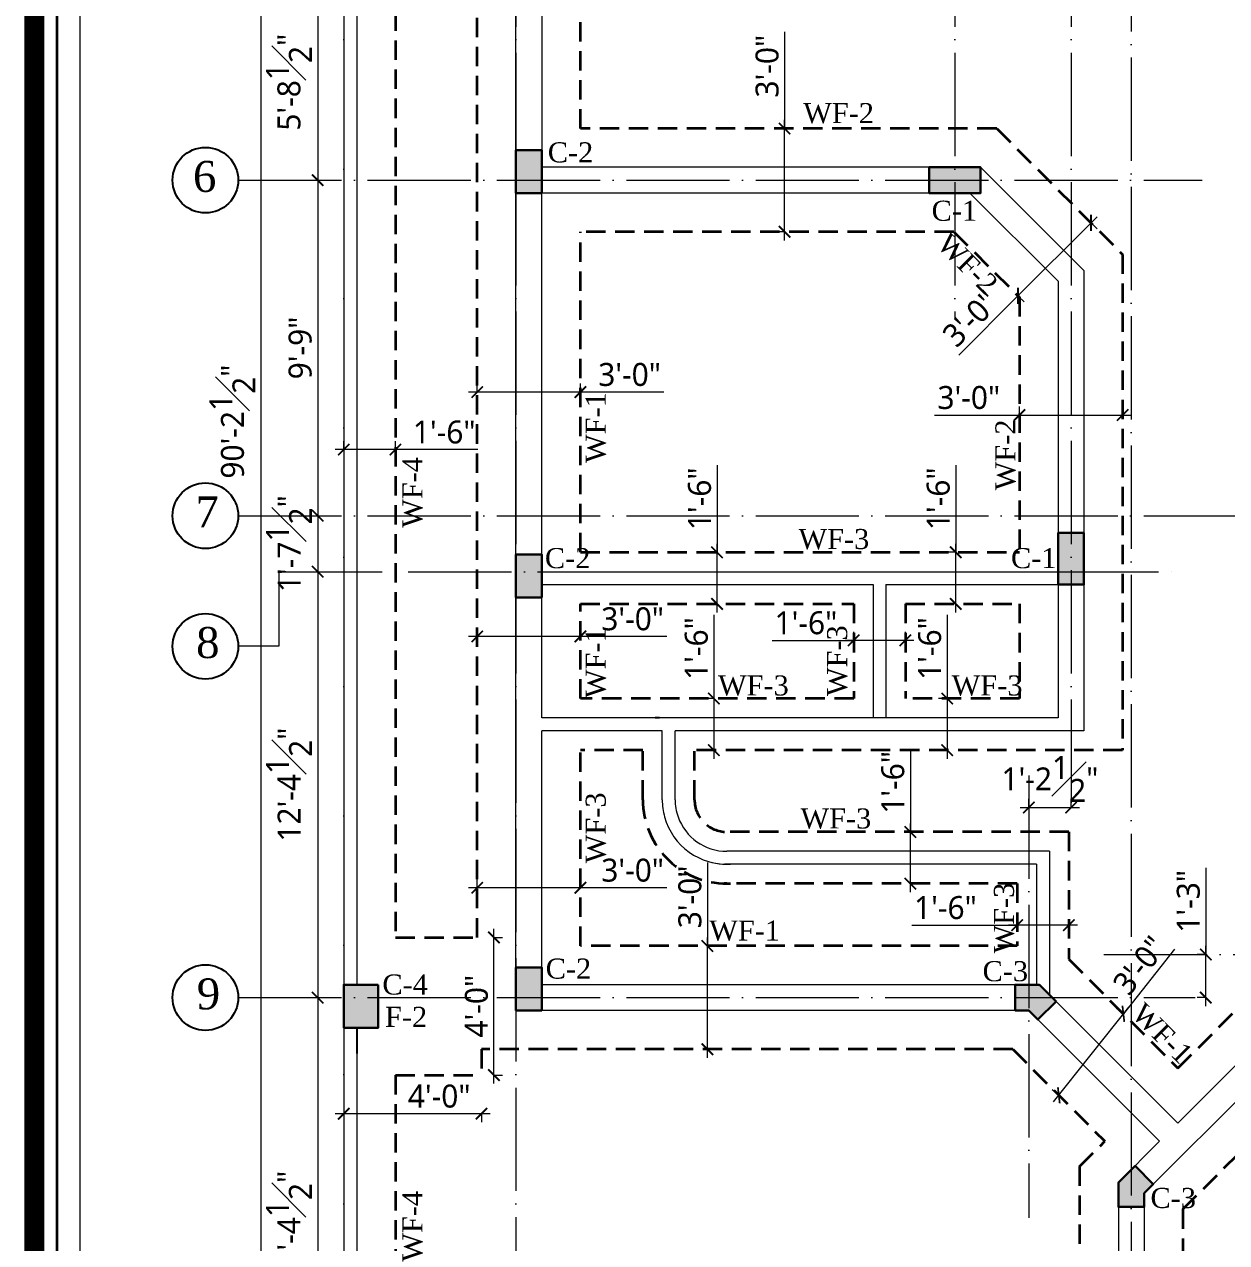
# Model space of a CAD drawing. Header units: inches. Extents: x 77090 to 90659, y -228139 to -226123.
# Drawn here: x 79708.5 to 80127.6, y -227432.6 to -227007.8 of the extents above; entities that cross this region are included whole.
import ezdxf

# ---------------------------------------------------------------- set-up
doc = ezdxf.new("R2010")
doc.units = ezdxf.units.IN
doc.header["$LTSCALE"] = 15
doc.header["$MEASUREMENT"] = 0
doc.header["$PDMODE"] = 66
for name, pattern in [('ACAD_ISO02W100', [15, 12, -3]), ('ACAD_ISO04W100', [30, 24, -3, 0, -3]), ('DASHED', [0.75, 0.5, -0.25])]:
    doc.linetypes.add(name, pattern=pattern)
doc.layers.get('0').update_dxf_attribs({"lineweight": 25})
doc.layers.get('Defpoints').update_dxf_attribs({"lineweight": 25})
for name, color, linetype, lineweight in [('BOUNDRY_WALL', 30, 'Continuous', 25), ('doted1', 30, 'ACAD_ISO02W100', 13), ('GRID', 8, 'Continuous', 13), ('HACH', 8, 'Continuous', 13), ('level', 7, 'Continuous', 13), ('S', 6, 'Continuous', 30), ('TEXTS', 41, 'Continuous', 13), ('wall', 240, 'Continuous', 13)]:
    doc.layers.add(name, color=color, linetype=linetype, lineweight=lineweight)
doc.layers.add('stairs', color=252, linetype='Continuous')
doc.styles.add('ADE', font='', dxfattribs={"height": 6})
doc.styles.get("Standard").update_dxf_attribs({"font": 'trebuc.ttf'})
doc.styles.get('ADE').set_extended_font_data('Arial Rounded MT Bold')
doc.dimstyles.new('TARIQ', dxfattribs={"dimtxt": 6, "dimasz": 6, "dimexe": 6, "dimexo": 6, "dimgap": 2, "dimtad": 1, "dimdec": 1, "dimzin": 3, "dimdsep": 46, "dimlunit": 4, "dimtxsty": 'Standard', "dimblk": 'ARCHTICK', "dimcen": 0.09375, "dimdle": 6, "dimclrd": 256, "dimclre": 256, "dimclrt": 3, "dimadec": 1, "dimazin": 0, "dimtfac": 1, "dimtdec": 1, "dimtofl": 0, "dimtmove": 1, "dimatfit": 3, "dimldrblk": 'ARCHTICK', "dimfxl": 0, "dimfrac": 1, "dimtolj": 1, "dimtzin": 0, "dimlwd": -1, "dimlwe": -1, "dimarcsym": 0})

# ---------------------------------------------------------------- blocks, each defined once
blk = doc.blocks.new('_ArchTick')
at = {"color": 0, "linetype": 'ByBlock', "lineweight": 5, "const_width": 0.15}
blk.add_lwpolyline([(-0.5, -0.5), (0.5, 0.5)], dxfattribs=at)
blk = doc.blocks.new('*D179')
at = {"layer": 'Defpoints', "color": 0, "ltscale": 10}
for p in [(79810.58, -226993.85), (79810.22, -227062.12), (79810.73, -227062.12)]:
    blk.add_point(p, dxfattribs=at)
at = {"layer": 'HACH', "ltscale": 10}
for p, q in [((79810.73, -226990.85), (79810.73, -227065.12)), ((79810.73, -226993.85), (79813.73, -226993.85)), ((79810.73, -227062.12), (79813.73, -227062.12))]:
    blk.add_line(p, q, dxfattribs=at)
at = {"layer": 'HACH', "ltscale": 10, "xscale": 4, "yscale": 4, "zscale": 4}
for p, rotation in [((79810.73, -226993.85), 90), ((79810.73, -227062.12), 270)]:
    blk.add_blockref('_ArchTick', p, dxfattribs=dict(at, rotation=rotation))
at = {"layer": 'HACH', "color": 3, "ltscale": 10, "insert": (79800.69, -227027.98), "char_height": 8, "attachment_point": 5, "rotation": 90}
blk.add_mtext('\\A1;5\'-8{\\H1.000000x;\\S1#2;}"', dxfattribs=at)
blk = doc.blocks.new('*D180')
at = {"layer": 'Defpoints', "color": 0, "ltscale": 10}
for p in [(79810.22, -227062.12), (79810.12, -227179.12), (79810.73, -227179.12)]:
    blk.add_point(p, dxfattribs=at)
at = {"layer": 'HACH', "ltscale": 10}
for p, q in [((79810.73, -227059.12), (79810.73, -227182.12)), ((79810.73, -227062.12), (79813.73, -227062.12)), ((79810.73, -227179.12), (79813.73, -227179.12))]:
    blk.add_line(p, q, dxfattribs=at)
at = {"layer": 'HACH', "ltscale": 10, "xscale": 4, "yscale": 4, "zscale": 4}
for p, rotation in [((79810.73, -227062.12), 90), ((79810.73, -227179.12), 270)]:
    blk.add_blockref('_ArchTick', p, dxfattribs=dict(at, rotation=rotation))
at = {"layer": 'HACH', "color": 3, "ltscale": 10, "insert": (79804.64, -227120.62), "char_height": 8, "attachment_point": 5, "rotation": 90}
blk.add_mtext('\\A1;9\'-9"', dxfattribs=at)
blk = doc.blocks.new('*D181')
at = {"layer": 'Defpoints', "color": 0, "ltscale": 10}
for p in [(79810.12, -227179.12), (79810.68, -227198.62), (79810.73, -227198.62)]:
    blk.add_point(p, dxfattribs=at)
at = {"layer": 'HACH', "ltscale": 10}
for p, q in [((79810.73, -227176.12), (79810.73, -227201.62)), ((79810.73, -227179.12), (79813.73, -227179.12)), ((79810.73, -227198.62), (79813.73, -227198.62))]:
    blk.add_line(p, q, dxfattribs=at)
at = {"layer": 'HACH', "ltscale": 10, "xscale": 4, "yscale": 4, "zscale": 4}
for p, rotation in [((79810.73, -227179.12), 90), ((79810.73, -227198.62), 270)]:
    blk.add_blockref('_ArchTick', p, dxfattribs=dict(at, rotation=rotation))
at = {"layer": 'HACH', "color": 3, "ltscale": 10, "insert": (79800.75, -227188.87), "char_height": 8, "attachment_point": 5, "rotation": 90}
blk.add_mtext('\\A1;1\'-7{\\H1.000000x;\\S1#2;}"', dxfattribs=at)
blk = doc.blocks.new('*D182')
at = {"layer": 'Defpoints', "color": 0, "ltscale": 10}
for p in [(79810.68, -227198.62), (79809.92, -227347.12), (79810.73, -227347.12)]:
    blk.add_point(p, dxfattribs=at)
at = {"layer": 'HACH', "ltscale": 10}
for p, q in [((79810.73, -227195.62), (79810.73, -227350.12)), ((79810.73, -227198.62), (79813.73, -227198.62)), ((79810.73, -227347.12), (79813.73, -227347.12))]:
    blk.add_line(p, q, dxfattribs=at)
at = {"layer": 'HACH', "ltscale": 10, "xscale": 4, "yscale": 4, "zscale": 4}
for p, rotation in [((79810.73, -227198.62), 90), ((79810.73, -227347.12), 270)]:
    blk.add_blockref('_ArchTick', p, dxfattribs=dict(at, rotation=rotation))
at = {"layer": 'HACH', "color": 3, "ltscale": 10, "insert": (79800.75, -227272.87), "char_height": 8, "attachment_point": 5, "rotation": 90}
blk.add_mtext('\\A1;12\'-4{\\H1.000000x;\\S1#2;}"', dxfattribs=at)
blk = doc.blocks.new('*D183')
at = {"layer": 'Defpoints', "color": 0, "ltscale": 10}
for p in [(79809.92, -227347.12), (79810.73, -227507.62), (79811.17, -227507.62)]:
    blk.add_point(p, dxfattribs=at)
at = {"layer": 'HACH', "ltscale": 10}
for p, q in [((79810.73, -227344.12), (79810.73, -227510.62)), ((79810.73, -227347.12), (79813.73, -227347.12)), ((79810.73, -227507.62), (79807.73, -227507.62))]:
    blk.add_line(p, q, dxfattribs=at)
at = {"layer": 'HACH', "ltscale": 10, "xscale": 4, "yscale": 4, "zscale": 4}
for p, rotation in [((79810.73, -227347.12), 90), ((79810.73, -227507.62), 270)]:
    blk.add_blockref('_ArchTick', p, dxfattribs=dict(at, rotation=rotation))
at = {"layer": 'HACH', "color": 3, "ltscale": 10, "insert": (79800.69, -227427.37), "char_height": 8, "attachment_point": 5, "rotation": 90}
blk.add_mtext('\\A1;13\'-4{\\H1.000000x;\\S1#2;}"', dxfattribs=at)
blk = doc.blocks.new('*D186')
at = {"layer": 'Defpoints', "color": 0, "ltscale": 10}
for p in [(79786.98, -226604.98), (79791.06, -226604.98), (79786.77, -227687.62)]:
    blk.add_point(p, dxfattribs=at)
at = {"layer": 'HACH', "ltscale": 10}
for p, q in [((79790.88, -226604.98), (79794.06, -226604.98)), ((79791.06, -227690.62), (79791.06, -226601.98)), ((79790.88, -227687.62), (79794.06, -227687.62))]:
    blk.add_line(p, q, dxfattribs=at)
at = {"layer": 'HACH', "ltscale": 10, "xscale": 4, "yscale": 4, "zscale": 4}
for p, rotation in [((79791.06, -226604.98), 90), ((79791.06, -227687.62), 270)]:
    blk.add_blockref('_ArchTick', p, dxfattribs=dict(at, rotation=rotation))
at = {"layer": 'HACH', "color": 3, "ltscale": 10, "insert": (79781.01, -227146.3), "char_height": 8, "attachment_point": 5, "rotation": 90}
blk.add_mtext('\\A1;90\'-2{\\H1.000000x;\\S1#2;}"', dxfattribs=at)
blk = doc.blocks.new('*D133')
at = {"layer": 'Defpoints', "color": 0, "ltscale": 10}
for p in [(80120.31, -227332.12), (80120.31, -227332.12), (80120.31, -227347.12)]:
    blk.add_point(p, dxfattribs=at)
at = {"layer": 'HACH', "ltscale": 10}
for p, q in [((80120.31, -227301.83), (80120.31, -227332.12)), ((80120.31, -227332.12), (80117.31, -227332.12)), ((80120.31, -227350.12), (80120.31, -227329.12)), ((80120.31, -227347.12), (80117.31, -227347.12))]:
    blk.add_line(p, q, dxfattribs=at)
at = {"layer": 'HACH', "ltscale": 10, "xscale": 4, "yscale": 4, "zscale": 4}
for p, rotation in [((80120.31, -227332.12), 90), ((80120.31, -227347.12), 270)]:
    blk.add_blockref('_ArchTick', p, dxfattribs=dict(at, rotation=rotation))
at = {"layer": 'HACH', "color": 3, "ltscale": 10, "insert": (80114.24, -227313.56), "char_height": 8, "attachment_point": 5, "rotation": 90}
blk.add_mtext('\\A1;1\'-3"', dxfattribs=at)
blk = doc.blocks.new('*D134')
at = {"layer": 'Defpoints', "color": 0, "ltscale": 10}
for p in [(80058.61, -227280.86), (80073.33, -227280.86), (80073.33, -227280.86)]:
    blk.add_point(p, dxfattribs=at)
at = {"layer": 'HACH', "ltscale": 10}
for p, q in [((80055.61, -227280.86), (80076.33, -227280.86)), ((80058.61, -227280.86), (80058.61, -227277.86)), ((80073.33, -227280.86), (80073.33, -227277.86))]:
    blk.add_line(p, q, dxfattribs=at)
at = {"layer": 'HACH', "ltscale": 10, "xscale": 4, "yscale": 4, "zscale": 4, "rotation": 180}
blk.add_blockref('_ArchTick', (80058.61, -227280.86), dxfattribs=at)
at = {"layer": 'HACH', "ltscale": 10, "xscale": 4, "yscale": 4, "zscale": 4}
blk.add_blockref('_ArchTick', (80073.33, -227280.86), dxfattribs=at)
at = {"layer": 'HACH', "color": 3, "ltscale": 10, "insert": (80065.97, -227270.88), "char_height": 8, "attachment_point": 5}
blk.add_mtext('\\A1;1\'-2{\\H1.000000x;\\S1#2;}"', dxfattribs=at)
blk = doc.blocks.new('*D197')
at = {"layer": 'Defpoints', "color": 0, "ltscale": 10}
for p in [(79973.49, -227044.12), (79973.49, -227044.12), (79973.49, -227080.12)]:
    blk.add_point(p, dxfattribs=at)
at = {"layer": 'HACH', "ltscale": 10}
for p, q in [((79973.49, -227010.41), (79973.49, -227044.12)), ((79973.49, -227083.12), (79973.49, -227041.12)), ((79973.49, -227044.12), (79970.49, -227044.12)), ((79973.49, -227080.12), (79970.49, -227080.12))]:
    blk.add_line(p, q, dxfattribs=at)
at = {"layer": 'HACH', "ltscale": 10, "xscale": 4, "yscale": 4, "zscale": 4}
for p, rotation in [((79973.49, -227044.12), 90), ((79973.49, -227080.12), 270)]:
    blk.add_blockref('_ArchTick', p, dxfattribs=dict(at, rotation=rotation))
at = {"layer": 'HACH', "color": 3, "ltscale": 10, "insert": (79967.42, -227022.38), "char_height": 8, "attachment_point": 5, "rotation": 90}
blk.add_mtext('\\A1;3\'-0"', dxfattribs=at)
blk = doc.blocks.new('*D148')
at = {"layer": 'Defpoints', "color": 0, "ltscale": 10}
for p in [(80079.94, -227076.64), (80080.3, -227077), (80054.48, -227102.09)]:
    blk.add_point(p, dxfattribs=at)
at = {"layer": 'HACH', "ltscale": 10}
for p, q in [((80052.72, -227104.58), (80082.42, -227074.88)), ((80080.3, -227077), (80082.42, -227079.12)), ((80034.18, -227123.12), (80054.84, -227102.45)), ((80054.84, -227102.45), (80056.96, -227104.58))]:
    blk.add_line(p, q, dxfattribs=at)
at = {"layer": 'HACH', "ltscale": 10, "xscale": 4, "yscale": 4, "zscale": 4}
for p, rotation in [((80080.3, -227077), 45.00000000054042), ((80054.84, -227102.45), 225.0000000005404)]:
    blk.add_blockref('_ArchTick', p, dxfattribs=dict(at, rotation=rotation))
at = {"layer": 'HACH', "color": 3, "ltscale": 10, "insert": (80038.36, -227110.36), "char_height": 8, "attachment_point": 5, "rotation": 45}
blk.add_mtext('\\A1;3\'-0"', dxfattribs=at)
blk = doc.blocks.new('*D149')
at = {"layer": 'Defpoints', "color": 0, "ltscale": 10}
for p in [(80091.33, -227144.02), (80091.33, -227144.02), (80055.33, -227147.59)]:
    blk.add_point(p, dxfattribs=at)
at = {"layer": 'HACH', "ltscale": 10}
for p, q in [((80055.33, -227144.2), (80055.33, -227141.02)), ((80091.33, -227144.02), (80091.33, -227141.02)), ((80025.72, -227144.02), (80055.33, -227144.02)), ((80052.33, -227144.02), (80094.33, -227144.02))]:
    blk.add_line(p, q, dxfattribs=at)
at = {"layer": 'HACH', "ltscale": 10, "xscale": 4, "yscale": 4, "zscale": 4, "rotation": 180}
blk.add_blockref('_ArchTick', (80055.33, -227144.02), dxfattribs=at)
at = {"layer": 'HACH', "ltscale": 10, "xscale": 4, "yscale": 4, "zscale": 4}
blk.add_blockref('_ArchTick', (80091.33, -227144.02), dxfattribs=at)
at = {"layer": 'HACH', "color": 3, "ltscale": 10, "insert": (80037.7, -227137.95), "char_height": 8, "attachment_point": 5}
blk.add_mtext('\\A1;3\'-0"', dxfattribs=at)
blk = doc.blocks.new('*D198')
at = {"layer": 'Defpoints', "color": 0, "ltscale": 10}
for p in [(79949.95, -227191.87), (79949.95, -227191.87), (79949.95, -227209.87)]:
    blk.add_point(p, dxfattribs=at)
at = {"layer": 'HACH', "ltscale": 10}
for p, q in [((79949.95, -227161.48), (79949.95, -227191.87)), ((79949.95, -227191.87), (79946.95, -227191.87)), ((79949.95, -227212.87), (79949.95, -227188.87)), ((79949.95, -227209.87), (79946.95, -227209.87))]:
    blk.add_line(p, q, dxfattribs=at)
at = {"layer": 'HACH', "ltscale": 10, "xscale": 4, "yscale": 4, "zscale": 4}
for p, rotation in [((79949.95, -227191.87), 90), ((79949.95, -227209.87), 270)]:
    blk.add_blockref('_ArchTick', p, dxfattribs=dict(at, rotation=rotation))
at = {"layer": 'HACH', "color": 3, "ltscale": 10, "insert": (79943.87, -227173.21), "char_height": 8, "attachment_point": 5, "rotation": 90}
blk.add_mtext('\\A1;1\'-6"', dxfattribs=at)
blk = doc.blocks.new('*D150')
at = {"layer": 'Defpoints', "color": 0, "ltscale": 10}
for p in [(80033.17, -227191.87), (80033.17, -227191.87), (80033.17, -227209.87)]:
    blk.add_point(p, dxfattribs=at)
at = {"layer": 'HACH', "ltscale": 10}
for p, q in [((80033.17, -227161.48), (80033.17, -227191.87)), ((80033.17, -227191.87), (80030.17, -227191.87)), ((80033.17, -227212.87), (80033.17, -227188.87)), ((80033.17, -227209.87), (80030.17, -227209.87))]:
    blk.add_line(p, q, dxfattribs=at)
at = {"layer": 'HACH', "ltscale": 10, "xscale": 4, "yscale": 4, "zscale": 4}
for p, rotation in [((80033.17, -227191.87), 90), ((80033.17, -227209.87), 270)]:
    blk.add_blockref('_ArchTick', p, dxfattribs=dict(at, rotation=rotation))
at = {"layer": 'HACH', "color": 3, "ltscale": 10, "insert": (80027.09, -227173.21), "char_height": 8, "attachment_point": 5, "rotation": 90}
blk.add_mtext('\\A1;1\'-6"', dxfattribs=at)
blk = doc.blocks.new('*D151')
at = {"layer": 'Defpoints', "color": 0, "ltscale": 10}
for p in [(79997.58, -227222.57), (79997.58, -227222.57), (80015.58, -227222.57)]:
    blk.add_point(p, dxfattribs=at)
at = {"layer": 'HACH', "ltscale": 10}
for p, q in [((79997.58, -227222.57), (79997.58, -227219.57)), ((80015.58, -227222.57), (80015.58, -227219.57)), ((79969.19, -227222.57), (79997.58, -227222.57)), ((80018.58, -227222.57), (79994.58, -227222.57))]:
    blk.add_line(p, q, dxfattribs=at)
at = {"layer": 'HACH', "ltscale": 10, "xscale": 4, "yscale": 4, "zscale": 4, "rotation": 180}
blk.add_blockref('_ArchTick', (79997.58, -227222.57), dxfattribs=at)
at = {"layer": 'HACH', "ltscale": 10, "xscale": 4, "yscale": 4, "zscale": 4}
blk.add_blockref('_ArchTick', (80015.58, -227222.57), dxfattribs=at)
at = {"layer": 'HACH', "color": 3, "ltscale": 10, "insert": (79980.92, -227216.49), "char_height": 8, "attachment_point": 5}
blk.add_mtext('\\A1;1\'-6"', dxfattribs=at)
blk = doc.blocks.new('*D199')
at = {"layer": 'Defpoints', "color": 0, "ltscale": 10}
for p in [(79866.33, -227135.99), (79866.33, -227135.99), (79902.33, -227135.99)]:
    blk.add_point(p, dxfattribs=at)
at = {"layer": 'HACH', "ltscale": 10}
for p, q in [((79905.33, -227135.99), (79863.33, -227135.99)), ((79866.33, -227135.99), (79866.33, -227132.99)), ((79902.33, -227135.99), (79902.33, -227132.99)), ((79931.42, -227135.99), (79902.33, -227135.99))]:
    blk.add_line(p, q, dxfattribs=at)
at = {"layer": 'HACH', "ltscale": 10, "xscale": 4, "yscale": 4, "zscale": 4, "rotation": 180}
blk.add_blockref('_ArchTick', (79866.33, -227135.99), dxfattribs=at)
at = {"layer": 'HACH', "ltscale": 10, "xscale": 4, "yscale": 4, "zscale": 4}
blk.add_blockref('_ArchTick', (79902.33, -227135.99), dxfattribs=at)
at = {"layer": 'HACH', "color": 3, "ltscale": 10, "insert": (79919.45, -227129.92), "char_height": 8, "attachment_point": 5}
blk.add_mtext('\\A1;3\'-0"', dxfattribs=at)
blk = doc.blocks.new('*D164')
at = {"layer": 'Defpoints', "color": 0, "ltscale": 10}
for p in [(80033.3, -227242.87), (80030.18, -227260.87), (80033.3, -227260.87)]:
    blk.add_point(p, dxfattribs=at)
at = {"layer": 'HACH', "ltscale": 10}
for p, q in [((80030.18, -227213.7), (80030.18, -227242.87)), ((80030.3, -227242.87), (80027.18, -227242.87)), ((80030.18, -227239.87), (80030.18, -227263.87)), ((80030.3, -227260.87), (80027.18, -227260.87))]:
    blk.add_line(p, q, dxfattribs=at)
at = {"layer": 'HACH', "ltscale": 10, "xscale": 4, "yscale": 4, "zscale": 4}
for p, rotation in [((80030.18, -227242.87), 90), ((80030.18, -227260.87), 270)]:
    blk.add_blockref('_ArchTick', p, dxfattribs=dict(at, rotation=rotation))
at = {"layer": 'HACH', "color": 3, "ltscale": 10, "insert": (80024.1, -227225.43), "char_height": 8, "attachment_point": 5, "rotation": 90}
blk.add_mtext('\\A1;1\'-6"', dxfattribs=at)
blk = doc.blocks.new('*D165')
at = {"layer": 'Defpoints', "color": 0, "ltscale": 10}
for p in [(79951.95, -227242.87), (79948.83, -227260.87), (79951.95, -227260.87)]:
    blk.add_point(p, dxfattribs=at)
at = {"layer": 'HACH', "ltscale": 10}
for p, q in [((79948.83, -227213.7), (79948.83, -227242.87)), ((79948.95, -227242.87), (79945.83, -227242.87)), ((79948.83, -227239.87), (79948.83, -227263.87)), ((79948.95, -227260.87), (79945.83, -227260.87))]:
    blk.add_line(p, q, dxfattribs=at)
at = {"layer": 'HACH', "ltscale": 10, "xscale": 4, "yscale": 4, "zscale": 4}
for p, rotation in [((79948.83, -227242.87), 90), ((79948.83, -227260.87), 270)]:
    blk.add_blockref('_ArchTick', p, dxfattribs=dict(at, rotation=rotation))
at = {"layer": 'HACH', "color": 3, "ltscale": 10, "insert": (79942.75, -227225.43), "char_height": 8, "attachment_point": 5, "rotation": 90}
blk.add_mtext('\\A1;1\'-6"', dxfattribs=at)
blk = doc.blocks.new('*D210')
at = {"layer": 'Defpoints', "color": 0, "ltscale": 10}
for p in [(80014.48, -227289.37), (80017.32, -227289.37), (80014.48, -227307.37)]:
    blk.add_point(p, dxfattribs=at)
at = {"layer": 'HACH', "ltscale": 10}
for p, q in [((80017.32, -227260.36), (80017.32, -227289.37)), ((80017.32, -227310.37), (80017.32, -227286.37)), ((80017.32, -227289.37), (80020.32, -227289.37)), ((80017.32, -227307.37), (80020.32, -227307.37))]:
    blk.add_line(p, q, dxfattribs=at)
at = {"layer": 'HACH', "ltscale": 10, "xscale": 4, "yscale": 4, "zscale": 4}
for p, rotation in [((80017.32, -227289.37), 90), ((80017.32, -227307.37), 270)]:
    blk.add_blockref('_ArchTick', p, dxfattribs=dict(at, rotation=rotation))
at = {"layer": 'HACH', "color": 3, "ltscale": 10, "insert": (80011.24, -227272.09), "char_height": 8, "attachment_point": 5, "rotation": 90}
blk.add_mtext('\\A1;1\'-6"', dxfattribs=at)
blk = doc.blocks.new('*D166')
at = {"layer": 'Defpoints', "color": 0, "ltscale": 10}
for p in [(80054.58, -227321.87), (80054.58, -227321.87), (80072.58, -227321.87)]:
    blk.add_point(p, dxfattribs=at)
at = {"layer": 'HACH', "ltscale": 10}
for p, q in [((80054.58, -227321.87), (80054.58, -227318.87)), ((80017.81, -227321.87), (80054.58, -227321.87)), ((80075.58, -227321.87), (80051.58, -227321.87)), ((80072.58, -227321.87), (80072.58, -227324.87))]:
    blk.add_line(p, q, dxfattribs=at)
at = {"layer": 'HACH', "ltscale": 10, "xscale": 4, "yscale": 4, "zscale": 4, "rotation": 180}
blk.add_blockref('_ArchTick', (80054.58, -227321.87), dxfattribs=at)
at = {"layer": 'HACH', "ltscale": 10, "xscale": 4, "yscale": 4, "zscale": 4}
blk.add_blockref('_ArchTick', (80072.58, -227321.87), dxfattribs=at)
at = {"layer": 'HACH', "color": 3, "ltscale": 10, "insert": (80029.55, -227315.79), "char_height": 8, "attachment_point": 5}
blk.add_mtext('\\A1;1\'-6"', dxfattribs=at)
blk = doc.blocks.new('*D167')
at = {"layer": 'Defpoints', "color": 0, "ltscale": 10}
for p in [(79943.3, -227329.12), (79946.57, -227329.12), (79943.3, -227365.12)]:
    blk.add_point(p, dxfattribs=at)
at = {"layer": 'HACH', "ltscale": 10}
for p, q in [((79946.57, -227300.03), (79946.57, -227329.12)), ((79946.57, -227368.12), (79946.57, -227326.12)), ((79946.39, -227329.12), (79949.57, -227329.12)), ((79946.39, -227365.12), (79949.57, -227365.12))]:
    blk.add_line(p, q, dxfattribs=at)
at = {"layer": 'HACH', "ltscale": 10, "xscale": 4, "yscale": 4, "zscale": 4}
for p, rotation in [((79946.57, -227329.12), 90), ((79946.57, -227365.12), 270)]:
    blk.add_blockref('_ArchTick', p, dxfattribs=dict(at, rotation=rotation))
at = {"layer": 'HACH', "color": 3, "ltscale": 10, "insert": (79940.5, -227312.01), "char_height": 8, "attachment_point": 5, "rotation": 90}
blk.add_mtext('\\A1;3\'-0"', dxfattribs=at)
blk = doc.blocks.new('*D211')
at = {"layer": 'Defpoints', "color": 0, "ltscale": 10}
for p in [(80091.58, -227352.77), (80091.58, -227352.77), (80069.07, -227381.17)]:
    blk.add_point(p, dxfattribs=at)
at = {"layer": 'HACH', "ltscale": 10}
for p, q in [((80109.43, -227330.23), (80091.58, -227352.77)), ((80067.21, -227383.52), (80093.44, -227350.42)), ((80091.58, -227352.77), (80089.23, -227350.91)), ((80069.07, -227381.17), (80066.72, -227379.31))]:
    blk.add_line(p, q, dxfattribs=at)
at = {"layer": 'HACH', "ltscale": 10, "xscale": 4, "yscale": 4, "zscale": 4}
for p, rotation in [((80091.58, -227352.77), 51.60722159773125), ((80069.07, -227381.17), 231.6072215977312)]:
    blk.add_blockref('_ArchTick', p, dxfattribs=dict(at, rotation=rotation))
at = {"layer": 'HACH', "color": 3, "ltscale": 10, "insert": (80097.24, -227335.85), "char_height": 8, "attachment_point": 5, "rotation": 51.6072}
blk.add_mtext('\\A1;3\'-0"', dxfattribs=at)
blk = doc.blocks.new('*D168')
at = {"layer": 'Defpoints', "color": 0, "ltscale": 10}
for p in [(79866.33, -227308.81), (79866.33, -227308.81), (79902.33, -227308.81)]:
    blk.add_point(p, dxfattribs=at)
at = {"layer": 'HACH', "ltscale": 10}
for p, q in [((79866.33, -227308.81), (79866.33, -227305.81)), ((79902.33, -227308.81), (79902.33, -227305.81)), ((79905.33, -227308.81), (79863.33, -227308.81)), ((79932.49, -227308.81), (79902.33, -227308.81))]:
    blk.add_line(p, q, dxfattribs=at)
at = {"layer": 'HACH', "ltscale": 10, "xscale": 4, "yscale": 4, "zscale": 4, "rotation": 180}
blk.add_blockref('_ArchTick', (79866.33, -227308.81), dxfattribs=at)
at = {"layer": 'HACH', "ltscale": 10, "xscale": 4, "yscale": 4, "zscale": 4}
blk.add_blockref('_ArchTick', (79902.33, -227308.81), dxfattribs=at)
at = {"layer": 'HACH', "color": 3, "ltscale": 10, "insert": (79920.51, -227302.74), "char_height": 8, "attachment_point": 5}
blk.add_mtext('\\A1;3\'-0"', dxfattribs=at)
blk = doc.blocks.new('*D169')
at = {"layer": 'Defpoints', "color": 0, "ltscale": 10}
for p in [(79866.33, -227221.18), (79866.33, -227221.18), (79902.33, -227221.18)]:
    blk.add_point(p, dxfattribs=at)
at = {"layer": 'HACH', "ltscale": 10}
for p, q in [((79905.33, -227221.18), (79863.33, -227221.18)), ((79866.33, -227221.18), (79866.33, -227218.18)), ((79902.33, -227221.18), (79902.33, -227218.18)), ((79932.49, -227221.18), (79902.33, -227221.18))]:
    blk.add_line(p, q, dxfattribs=at)
at = {"layer": 'HACH', "ltscale": 10, "xscale": 4, "yscale": 4, "zscale": 4, "rotation": 180}
blk.add_blockref('_ArchTick', (79866.33, -227221.18), dxfattribs=at)
at = {"layer": 'HACH', "ltscale": 10, "xscale": 4, "yscale": 4, "zscale": 4}
blk.add_blockref('_ArchTick', (79902.33, -227221.18), dxfattribs=at)
at = {"layer": 'HACH', "color": 3, "ltscale": 10, "insert": (79920.51, -227215.11), "char_height": 8, "attachment_point": 5}
blk.add_mtext('\\A1;3\'-0"', dxfattribs=at)
blk = doc.blocks.new('*D171')
at = {"layer": 'Defpoints', "color": 0, "ltscale": 10}
for p in [(79819.83, -227156.07), (79819.83, -227160.1), (79837.83, -227160.1)]:
    blk.add_point(p, dxfattribs=at)
at = {"layer": 'HACH', "ltscale": 10}
for p, q in [((79819.83, -227156.25), (79819.83, -227153.07)), ((79837.83, -227156.25), (79837.83, -227153.07)), ((79840.83, -227156.07), (79816.83, -227156.07)), ((79866.56, -227156.07), (79837.83, -227156.07))]:
    blk.add_line(p, q, dxfattribs=at)
at = {"layer": 'HACH', "ltscale": 10, "xscale": 4, "yscale": 4, "zscale": 4, "rotation": 180}
blk.add_blockref('_ArchTick', (79819.83, -227156.07), dxfattribs=at)
at = {"layer": 'HACH', "ltscale": 10, "xscale": 4, "yscale": 4, "zscale": 4}
blk.add_blockref('_ArchTick', (79837.83, -227156.07), dxfattribs=at)
at = {"layer": 'HACH', "color": 3, "ltscale": 10, "insert": (79854.83, -227149.98), "char_height": 8, "attachment_point": 5}
blk.add_mtext('\\A1;1\'-6"', dxfattribs=at)
blk = doc.blocks.new('*D221')
at = {"layer": 'Defpoints', "color": 0, "ltscale": 10}
for p in [(79819.83, -227374.12), (79867.83, -227374.12), (79819.83, -227387.59)]:
    blk.add_point(p, dxfattribs=at)
at = {"layer": 'HACH', "ltscale": 10}
for p, q in [((79870.83, -227387.59), (79816.83, -227387.59)), ((79819.83, -227387.41), (79819.83, -227390.59)), ((79867.83, -227387.41), (79867.83, -227390.59))]:
    blk.add_line(p, q, dxfattribs=at)
at = {"layer": 'HACH', "ltscale": 10, "xscale": 4, "yscale": 4, "zscale": 4, "rotation": 180}
blk.add_blockref('_ArchTick', (79819.83, -227387.59), dxfattribs=at)
at = {"layer": 'HACH', "ltscale": 10, "xscale": 4, "yscale": 4, "zscale": 4}
blk.add_blockref('_ArchTick', (79867.83, -227387.59), dxfattribs=at)
at = {"layer": 'HACH', "color": 3, "ltscale": 10, "insert": (79853.08, -227381.52), "char_height": 8, "attachment_point": 5}
blk.add_mtext('\\A1;4\'-0"', dxfattribs=at)
blk = doc.blocks.new('*D222')
at = {"layer": 'Defpoints', "color": 0, "ltscale": 10}
for p in [(79866.33, -227326.12), (79872.15, -227326.12), (79867.83, -227374.12)]:
    blk.add_point(p, dxfattribs=at)
at = {"layer": 'HACH', "ltscale": 10}
for p, q in [((79872.15, -227377.12), (79872.15, -227323.12)), ((79871.97, -227326.12), (79875.15, -227326.12)), ((79871.97, -227374.12), (79875.15, -227374.12))]:
    blk.add_line(p, q, dxfattribs=at)
at = {"layer": 'HACH', "ltscale": 10, "xscale": 4, "yscale": 4, "zscale": 4}
for p, rotation in [((79872.15, -227326.12), 90), ((79872.15, -227374.12), 270)]:
    blk.add_blockref('_ArchTick', p, dxfattribs=dict(at, rotation=rotation))
at = {"layer": 'HACH', "color": 3, "ltscale": 10, "insert": (79866.08, -227350.12), "char_height": 8, "attachment_point": 5, "rotation": 90}
blk.add_mtext('\\A1;4\'-0"', dxfattribs=at)

msp = doc.modelspace()

# ---------------------------------------------------------------- hatches: boundary and pattern name
at = {"layer": 'HACH', "ltscale": 10}
for points in [[(79888.83, -227051.62), (79879.83, -227051.62), (79879.83, -227066.62), (79888.83, -227066.62)], [(80041.83, -227057.62), (80023.83, -227057.62), (80023.83, -227066.62), (80041.83, -227066.62)], [(80077.83, -227203.12), (80077.83, -227185.12), (80068.83, -227185.12), (80068.83, -227203.12)], [(79888.83, -227192.62), (79879.83, -227192.62), (79879.83, -227207.62), (79888.83, -227207.62)], [(79888.83, -227336.62), (79879.83, -227336.62), (79879.83, -227351.62), (79888.83, -227351.62)], [(79831.83, -227342.62), (79819.83, -227342.62), (79819.83, -227357.62), (79831.83, -227357.62)], [(80062.34, -227342.62), (80053.83, -227342.62), (80053.83, -227351.62), (80058.61, -227351.62), (80061.79, -227354.8), (80068.16, -227348.44)], [(80089.83, -227411.62), (80089.83, -227420.13), (80098.83, -227420.13), (80098.83, -227415.35), (80102.01, -227412.16), (80095.64, -227405.8)]]:
    msp.add_hatch(color=256, dxfattribs=at).paths.add_polyline_path(points)

# ---------------------------------------------------------------- linework, layer by layer
for centre in [(79771.59, -227062.12), (79771.59, -227062.12), (79771.59, -227179.12), (79771.59, -227179.12), (79771.59, -227224.65), (79771.59, -227224.65), (79771.59, -227347.12), (79771.59, -227347.12)]:
    msp.add_circle(centre, 11.43)
at = {"layer": 'BOUNDRY_WALL', "linetype": 'ByBlock'}
msp.add_line((79824.33, -227357.62), (79824.33, -227366.62), dxfattribs=at)
at = {"layer": 'doted1', "linetype": 'ByBlock', "ltscale": 0.3, "const_width": 7}
msp.add_lwpolyline([(79711.98, -226457.2), (80715.92, -226457.2), (80715.92, -227877.5), (79711.98, -227877.5)], close=True, dxfattribs=at)
at = {"layer": 'GRID', "linetype": 'ACAD_ISO04W100', "ltscale": 0.1}
for p, q in [((79819.83, -226566.73), (79819.83, -227716.13)), ((79879.83, -226566.73), (79879.83, -227716.13)), ((80032.83, -226566.73), (80032.83, -227110.66)), ((80073.33, -226566.73), (80073.33, -227281.88)), ((80094.33, -226929.17), (80094.33, -227716.13)), ((79783.02, -227062.12), (80119.03, -227062.12)), ((79783.02, -227179.12), (80444.16, -227179.12)), ((79797.2, -227198.62), (80112.09, -227198.62)), ((79797.2, -227198.62), (79797.2, -227224.65)), ((79797.2, -227224.65), (79783.02, -227224.65)), ((80058.61, -227269.66), (80058.61, -227423.89)), ((80084.79, -227332.12), (80444.16, -227332.12)), ((79783.02, -227347.12), (80116.59, -227347.12))]:
    msp.add_line(p, q, dxfattribs=at)
at = {"layer": 'level', "linetype": 'DASHED', "lineweight": 35, "ltscale": 0.9}
for p, q in [((79837.83, -226689.45), (79837.83, -227326.12)), ((79866.33, -227326.12), (79866.33, -226689.45)), ((79902.33, -227044.12), (79902.33, -226867.12)), ((80047.42, -227044.12), (79902.33, -227044.12)), ((80047.42, -227044.12), (80091.33, -227088.03)), ((79902.33, -227191.87), (79902.33, -227080.12)), ((80032.51, -227080.12), (79902.33, -227080.12)), ((80032.51, -227080.12), (80055.33, -227102.94)), ((80091.33, -227088.03), (80091.33, -227260.87)), ((80055.33, -227102.94), (80055.33, -227191.87)), ((79902.33, -227191.87), (80055.33, -227191.87)), ((79902.33, -227242.87), (79902.33, -227209.87)), ((79902.33, -227209.87), (79997.58, -227209.87)), ((79997.58, -227209.87), (79997.58, -227242.87)), ((80015.58, -227209.87), (80055.33, -227209.87)), ((80015.58, -227209.87), (80015.58, -227242.87)), ((80055.33, -227209.87), (80055.33, -227242.87)), ((79997.58, -227242.87), (79902.33, -227242.87)), ((80055.33, -227242.87), (80015.58, -227242.87)), ((79902.33, -227329.12), (79902.33, -227260.87)), ((79924.08, -227260.87), (79902.33, -227260.87)), ((79924.08, -227278.12), (79924.08, -227260.87)), ((79942.08, -227278.12), (79942.08, -227260.87)), ((80091.33, -227260.87), (79942.08, -227260.87)), ((80072.58, -227289.37), (79952.71, -227289.37)), ((80072.58, -227289.37), (80072.58, -227333.77)), ((80054.58, -227307.37), (79952.38, -227307.37)), ((80054.58, -227307.37), (80054.58, -227329.12)), ((80110.58, -227371.77), (80160.33, -227322.03)), ((79837.83, -227326.12), (79866.33, -227326.12)), ((80054.58, -227329.12), (79902.33, -227329.12)), ((80072.58, -227333.77), (80110.58, -227371.77)), ((80112.33, -227420.94), (80183.15, -227350.12)), ((80053.02, -227365.12), (79867.83, -227365.12)), ((79867.83, -227365.12), (79867.83, -227374.12)), ((80053.02, -227365.12), (80085.13, -227397.23)), ((79837.83, -227374.12), (79837.83, -227512.12)), ((79837.83, -227374.12), (79867.83, -227374.12)), ((80076.33, -227406.03), (80085.13, -227397.23)), ((80076.33, -227406.03), (80076.33, -227512.12)), ((80112.33, -227420.94), (80112.33, -227485.12))]:
    msp.add_line(p, q, dxfattribs=at)
at = {"layer": 'level', "linetype": 'ByBlock', "lineweight": 35, "ltscale": 0.1}
msp.add_lwpolyline([(79719.93, -226465.15), (80707.97, -226465.15), (80707.97, -227869.55), (79719.93, -227869.55)], close=True, dxfattribs=at)
at = {"layer": 'level', "ltscale": 0.25}
msp.add_lwpolyline([(79727.88, -226473.1), (80700.02, -226473.1), (80700.02, -227861.6), (79727.88, -227861.6)], close=True, dxfattribs=at)
at = {"layer": 'level', "linetype": 'DASHED', "lineweight": 35, "ltscale": 0.9}
for radius in [29.25, 11.25]:
    msp.add_arc((79953.33, -227278.12), radius, 180, 273.1699, dxfattribs=at)
at = {"layer": 'S'}
for points in [[(79879.83, -227051.62), (79888.83, -227051.62), (79888.83, -227066.62), (79879.83, -227066.62)], [(80023.83, -227057.62), (80041.83, -227057.62), (80041.83, -227066.62), (80023.83, -227066.62)], [(80077.83, -227185.12), (80077.83, -227203.12), (80068.83, -227203.12), (80068.83, -227185.12)], [(79879.83, -227192.62), (79888.83, -227192.62), (79888.83, -227207.62), (79879.83, -227207.62)], [(79879.83, -227336.62), (79888.83, -227336.62), (79888.83, -227351.62), (79879.83, -227351.62)], [(79831.83, -227342.62), (79819.83, -227342.62), (79819.83, -227357.62), (79831.83, -227357.62)], [(80068.16, -227348.44), (80062.34, -227342.62), (80053.83, -227342.62), (80053.83, -227351.62), (80058.61, -227351.62), (80061.79, -227354.8)], [(80095.64, -227405.8), (80089.83, -227411.62), (80089.83, -227420.13), (80098.83, -227420.13), (80098.83, -227415.35), (80102.01, -227412.16)]]:
    msp.add_lwpolyline(points, close=True, dxfattribs=at)
at = {"layer": 'stairs', "color": 86}
msp.add_line((79929.83, -227249.62), (79928.33, -227249.62), dxfattribs=at)
at = {"layer": 'wall'}
for p, q in [((79819.83, -226607.62), (79819.83, -227672.62)), ((79879.83, -227351.62), (79879.83, -226667.62)), ((79819.83, -226676.62), (79819.83, -227687.62)), ((79824.33, -226676.62), (79824.33, -227342.62)), ((79888.83, -226853.62), (79888.83, -227057.62)), ((80041.83, -227057.62), (79888.83, -227057.62)), ((80041.83, -227057.62), (80077.83, -227093.62)), ((79888.83, -227198.62), (79888.83, -227066.62)), ((80038.1, -227066.62), (79888.83, -227066.62)), ((80038.1, -227066.62), (80068.83, -227097.35)), ((80077.83, -227093.62), (80077.83, -227254.12)), ((80068.83, -227097.35), (80068.83, -227198.62)), ((79888.83, -227249.62), (79888.83, -227198.62)), ((79888.83, -227198.62), (80068.83, -227198.62)), ((79888.83, -227203.12), (80004.33, -227203.12)), ((80004.33, -227203.12), (80004.33, -227249.62)), ((80008.83, -227203.12), (80068.83, -227203.12)), ((80008.83, -227203.12), (80008.83, -227249.62)), ((80068.83, -227203.12), (80068.83, -227249.62)), ((80068.83, -227249.62), (79888.83, -227249.62)), ((79888.83, -227342.62), (79888.83, -227254.12)), ((79930.83, -227254.12), (79888.83, -227254.12)), ((79930.83, -227278.12), (79930.83, -227254.12)), ((79935.33, -227278.12), (79935.33, -227254.12)), ((80077.83, -227254.12), (79935.33, -227254.12)), ((80005.33, -227296.12), (79953.33, -227296.12)), ((80065.83, -227296.12), (80005.33, -227296.12)), ((80065.83, -227296.12), (80065.83, -227346.11)), ((80061.33, -227300.62), (79952.49, -227300.62)), ((80061.33, -227300.62), (80061.33, -227342.62)), ((80110.58, -227390.86), (80173.83, -227327.62)), ((80098.83, -227415.35), (80177.55, -227336.62)), ((80061.33, -227342.62), (79888.83, -227342.62)), ((80065.83, -227346.11), (80110.58, -227390.86)), ((80058.61, -227351.62), (79879.83, -227351.62)), ((80058.61, -227351.62), (80104.22, -227397.23)), ((79824.33, -227357.62), (79824.33, -227528.62)), ((80089.83, -227411.62), (80104.22, -227397.23)), ((80089.83, -227411.62), (80089.83, -227507.62)), ((80098.83, -227415.35), (80098.83, -227498.62))]:
    msp.add_line(p, q, dxfattribs=at)
msp.add_lwpolyline([(79824.33, -227357.62), (79824.33, -227528.62)], dxfattribs=at)
for radius, start, end in [(22.5, 180, 195.466), (18, 180, 199.4712), (22.5, 195.466, 273.1699), (18, 199.4712, 270), (22.5, 254.534, 270)]:
    msp.add_arc((79953.33, -227278.12), radius, start, end, dxfattribs=at)

# ---------------------------------------------------------------- texts
at = {"layer": 'TEXTS', "linetype": 'ByBlock', "attachment_point": 1, "style": 'ADE'}
for s, insert, char_height, width in [('{\\fTimes New Roman Baltic|b0|i0|c0|p18;WF-2}', (79979.98, -227035.24), 7, 2031.6666), ('{\\fTimes New Roman Baltic|b0|i0|c0|p18;C-2}', (79890.93, -227048.92), 7, 2031.6666), ('{\\fTimes New Roman Baltic|b0|i0|c0|p18;6}', (79767.25, -227055.41), 10.8, 2437.9999), ('{\\fTimes New Roman Baltic|b0|i0|c0|p18; C-1}', (80022.09, -227069.28), 7, 2031.6666), ('{\\fTimes New Roman Baltic|b0|i0|c0|p18;7}', (79768.11, -227172.41), 10.8, 2437.9999), ('{\\fTimes New Roman Baltic|b0|i0|c0|p18;WF-3}', (79978.33, -227183.73), 7, 2031.6666), ('{\\fTimes New Roman Baltic|b0|i0|c0|p18; C-2}', (79887.29, -227190.39), 7, 2031.6666), ('{\\fTimes New Roman Baltic|b0|i0|c0|p18; C-1}', (80049.76, -227190.39), 7, 2031.6666), ('{\\fTimes New Roman Baltic|b0|i0|c0|p18;8}', (79768.35, -227217.94), 10.8, 2437.9999), ('{\\fTimes New Roman Baltic|b0|i0|c0|p18;WF-3}', (79950.27, -227234.79), 7, 2031.6666), ('{\\fTimes New Roman Baltic|b0|i0|c0|p18;WF-3}', (80031.75, -227234.79), 7, 2031.6666), ('{\\fTimes New Roman Baltic|b0|i0|c0|p18;WF-3}', (79979.02, -227281.16), 7, 2031.6666), ('{\\fTimes New Roman Baltic|b0|i0|c0|p18;WF-1}', (79947.21, -227320.25), 7, 2031.6666), ('{\\fTimes New Roman Baltic|b0|i0|c0|p18; C-2}', (79887.56, -227333.51), 7, 2031.6666), ('{\\fTimes New Roman Baltic|b0|i0|c0|p18; C-3}', (80039.86, -227334.4), 7, 2031.6666), ('{\\fTimes New Roman Baltic|b0|i0|c0|p18;9}', (79768.58, -227340.41), 10.8, 2437.9999), ('{\\fTimes New Roman Baltic|b0|i0|c0|p18; C-4}', (79830.63, -227339.06), 7, 2031.6666), ('{\\fTimes New Roman Baltic|b0|i0|c0|p18; F-2}', (79831.56, -227350.33), 7, 2031.6666), ('{\\fTimes New Roman Baltic|b0|i0|c0|p18; C-3}', (80098.38, -227413.47), 7, 2031.6666)]:
    msp.add_mtext(s, dxfattribs=dict(at, insert=insert, char_height=char_height, width=width))
at = {"layer": 'TEXTS', "linetype": 'ByBlock', "char_height": 7, "width": 2031.6666, "attachment_point": 1, "style": 'ADE'}
for s, insert, rotation in [('{\\fTimes New Roman Baltic|b0|i0|c0|p18;WF-2}', (80031.04, -227079.98), 315), ('{\\fTimes New Roman Baltic|b0|i0|c0|p18;WF-1}', (79904.13, -227160.72), 90), ('{\\fTimes New Roman Baltic|b0|i0|c0|p18;WF-2}', (80046.95, -227170.23), 90), ('{\\fTimes New Roman Baltic|b0|i0|c0|p18;WF-4}', (79840.25, -227183.32), 90), ('{\\fTimes New Roman Baltic|b0|i0|c0|p18;WF-1}', (79904.13, -227242.68), 90), ('{\\fTimes New Roman Baltic|b0|i0|c0|p18;WF-3}', (79988.3, -227241.99), 90), ('{\\fTimes New Roman Baltic|b0|i0|c0|p18;WF-3}', (79904.13, -227300.27), 90), ('{\\fTimes New Roman Baltic|b0|i0|c0|p18;WF-3}', (80046.43, -227331.75), 90), ('{\\fTimes New Roman Baltic|b0|i0|c0|p18;WF-1}', (80098.94, -227348.38), 315), ('{\\fTimes New Roman Baltic|b0|i0|c0|p18;WF-4}', (79840.25, -227439.21), 90)]:
    msp.add_mtext(s, dxfattribs=dict(at, insert=insert, rotation=rotation))

# ---------------------------------------------------------------- dimensions: what is measured, and where the dimension line sits
at = {"layer": 'HACH', "ltscale": 10}
for base, p1, p2, picture, middle in [((79791.06, -226604.98), (79786.77, -227687.62), (79786.98, -226604.98), '*D186', (79781.01, -227146.3)), ((79810.73, -227062.12), (79810.58, -226993.85), (79810.22, -227062.12), '*D179', (79800.69, -227027.98)), ((79810.73, -227179.12), (79810.22, -227062.12), (79810.12, -227179.12), '*D180', (79804.64, -227120.62)), ((79810.73, -227347.12), (79810.68, -227198.62), (79809.92, -227347.12), '*D182', (79800.75, -227272.87)), ((79872.15, -227326.12), (79867.83, -227374.12), (79866.33, -227326.12), '*D222', (79866.08, -227350.12)), ((79810.73, -227507.62), (79809.92, -227347.12), (79811.17, -227507.62), '*D183', (79800.69, -227427.37))]:
    dim = msp.add_linear_dim(base=base, p1=p1, p2=p2, angle=90, dimstyle='TARIQ', override={"dimtxt": 8, "dimasz": 4, "dimexe": 3, "dimexo": 3, "dimdle": 3, "dimfxl": 0.18, "dimfxlon": 1, "dimarcsym": 1}, dxfattribs=at)
    dim.commit()
    dim.dimension.update_dxf_attribs({"geometry": picture, "text_midpoint": middle})
for base, p1, p2, angle, picture, middle, dimtype in [((79973.49, -227044.12), (79973.49, -227080.12), (79973.49, -227044.12), 90, '*D197', (79978.89, -227022.38), 128), ((80080.3, -227077), (80054.48, -227102.09), (80079.94, -227076.64), 45, '*D148', (80042.09, -227114.09), 129), ((79949.95, -227191.87), (79949.95, -227209.87), (79949.95, -227191.87), 90, '*D198', (79955.01, -227173.21), 128), ((80033.17, -227191.87), (80033.17, -227209.87), (80033.17, -227191.87), 90, '*D150', (80038.23, -227173.21), 128), ((79810.73, -227198.62), (79810.12, -227179.12), (79810.68, -227198.62), 90, '*D181', (79810.73, -227188.87), 128), ((79866.33, -227221.18), (79902.33, -227221.18), (79866.33, -227221.18), 180, '*D169', (79920.51, -227222.93), 129), ((79948.83, -227260.87), (79951.95, -227242.87), (79951.95, -227260.87), 90, '*D165', (79948.66, -227225.43), 128), ((80030.18, -227260.87), (80033.3, -227242.87), (80033.3, -227260.87), 90, '*D164', (80030.01, -227225.43), 128), ((80017.32, -227289.37), (80014.48, -227307.37), (80014.48, -227289.37), 90, '*D210', (80016.88, -227272.09), 128), ((79866.33, -227308.81), (79902.33, -227308.81), (79866.33, -227308.81), 180, '*D168', (79920.51, -227310.57), 129), ((79946.57, -227329.12), (79943.3, -227365.12), (79943.3, -227329.12), 90, '*D167', (79946.82, -227312.01), 128), ((80120.31, -227332.12), (80120.31, -227347.12), (80120.31, -227332.12), 90, '*D133', (80120.31, -227313.56), 128), ((80091.58, -227352.77), (80069.07, -227381.17), (80091.58, -227352.77), 51.6072, '*D211', (80101.94, -227339.57), 129)]:
    dim = msp.add_linear_dim(base=base, p1=p1, p2=p2, angle=angle, dimstyle='TARIQ', override={"dimtxt": 8, "dimasz": 4, "dimexe": 3, "dimexo": 3, "dimdle": 3, "dimfxl": 0.18, "dimfxlon": 1, "dimarcsym": 1}, dxfattribs=at)
    dim.commit()
    dim.dimension.update_dxf_attribs({"geometry": picture, "text_midpoint": middle, "dimtype": dimtype})
for base, p1, p2, picture, middle in [((79866.33, -227135.99), (79902.33, -227135.99), (79866.33, -227135.99), '*D199', (79919.45, -227137.5)), ((80091.33, -227144.02), (80055.33, -227147.59), (80091.33, -227144.02), '*D149', (80037.7, -227147.21)), ((79819.83, -227156.07), (79837.83, -227160.1), (79819.83, -227160.1), '*D171', (79854.83, -227157.83)), ((79997.58, -227222.57), (80015.58, -227222.57), (79997.58, -227222.57), '*D151', (79980.92, -227224.87)), ((80073.33, -227280.86), (80058.61, -227280.86), (80073.33, -227280.86), '*D134', (80065.97, -227280.86)), ((80054.58, -227321.87), (80072.58, -227321.87), (80054.58, -227321.87), '*D166', (80029.55, -227323.99)), ((79819.83, -227387.59), (79867.83, -227374.12), (79819.83, -227374.12), '*D221', (79853.08, -227387.59))]:
    dim = msp.add_linear_dim(base=base, p1=p1, p2=p2, dimstyle='TARIQ', override={"dimtxt": 8, "dimasz": 4, "dimexe": 3, "dimexo": 3, "dimdle": 3, "dimfxl": 0.18, "dimfxlon": 1, "dimarcsym": 1}, dxfattribs=at)
    dim.commit()
    dim.dimension.update_dxf_attribs({"geometry": picture, "text_midpoint": middle, "dimtype": 128})

doc.saveas('drawing.dxf')
